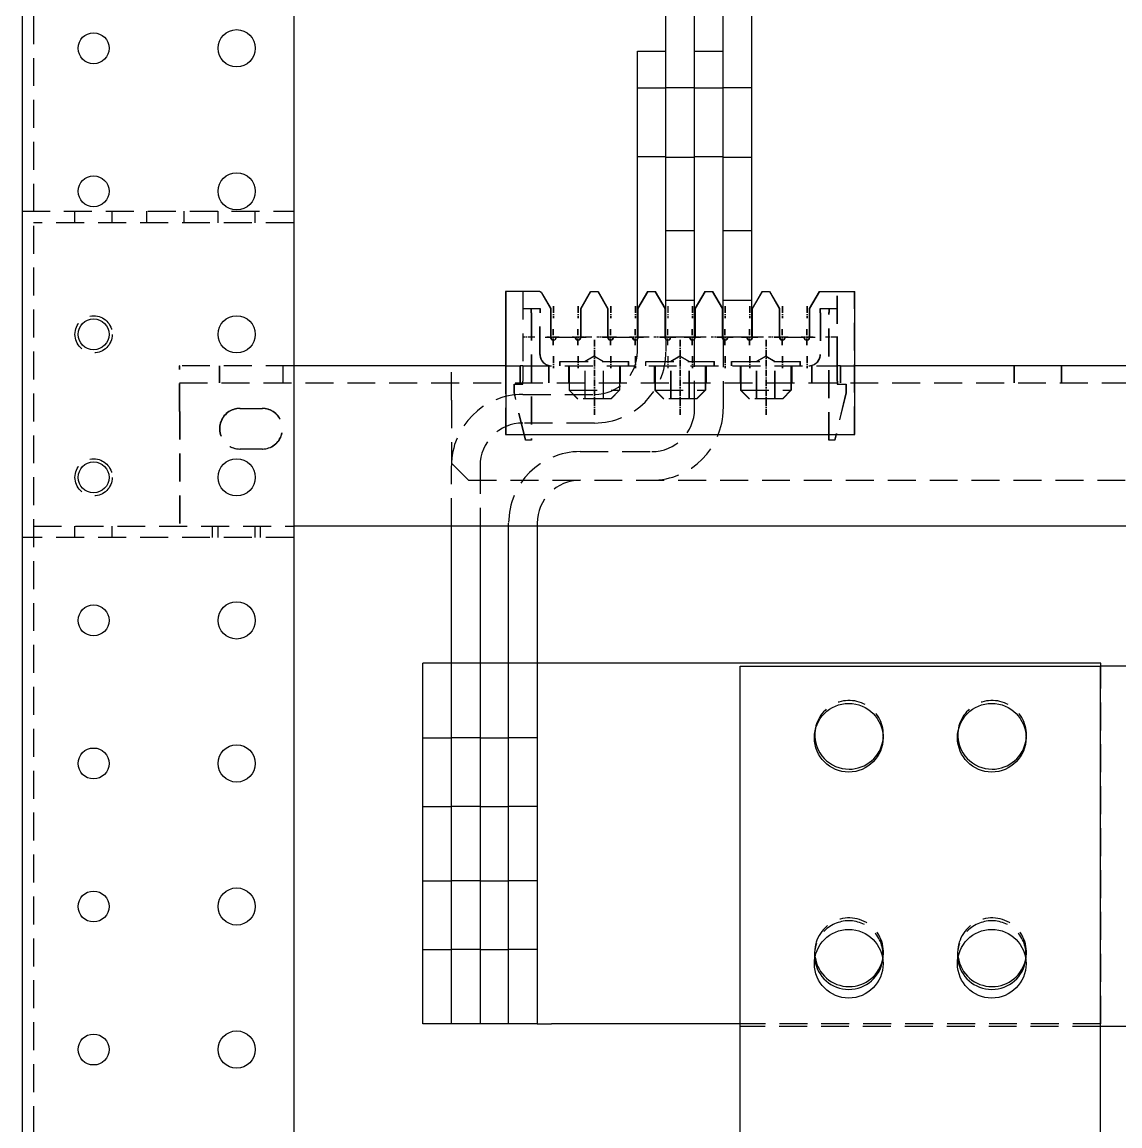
# Model space of a CAD drawing. Header units: millimetres. Extents: x -116965 to 323937, y 291661 to 566926.
# Drawn here: x -13076.7 to -12952, y 326462.5 to 326587.9 of the extents above; entities that cross this region are included whole.
import ezdxf

# ---------------------------------------------------------------- set-up
doc = ezdxf.new("R2010")
doc.units = ezdxf.units.MM
doc.linetypes.add('AXES2', pattern=[1.125, 0.75, -0.125, 0.125, -0.125])
doc.linetypes.add('HIDDEN2', pattern=[4.7625, 3.175, -1.5875])
doc.layers.add('ALPHA', color=255, linetype='Continuous')
doc.layers.add('AXE', color=80, linetype='AXES2')
doc.layers.add('Pointille_Court', color=40, linetype='HIDDEN2', lineweight=25)

msp = doc.modelspace()

# ---------------------------------------------------------------- linework, layer by layer
at = {"layer": 'ALPHA'}
for p, q in [((-13076.712828, 326674.33332), (-13076.712828, 326024.33332)), ((-13045.837828, 326674.33332), (-13045.837828, 326024.33332)), ((-13003.555328, 326552.13332), (-13003.555328, 326633.38332)), ((-13000.305328, 326552.13332), (-13000.305328, 326633.38332)), ((-12997.055328, 326552.13332), (-12997.055328, 326633.38332)), ((-12993.805328, 326552.13332), (-12993.805328, 326633.38332)), ((-13006.805328, 326551.901223), (-13006.805328, 326584.63332)), ((-13006.805328, 326584.63332), (-13003.555328, 326584.63332)), ((-13000.305328, 326584.63332), (-12997.055328, 326584.63332)), ((-13021.787828, 326557.33332), (-13021.787828, 326548.88332)), ((-13021.755328, 326557.33332), (-13021.787828, 326557.33332)), ((-13021.755328, 326557.33332), (-13021.755328, 326541.08332)), ((-13017.9663, 326557.33332), (-13021.755328, 326557.33332)), ((-13017.684841, 326557.17082), (-13016.652828, 326555.38332)), ((-13013.240328, 326555.38332), (-13012.114495, 326557.33332)), ((-13013.207828, 326555.38332), (-13012.081995, 326557.33332)), ((-13012.114495, 326557.33332), (-13012.081995, 326557.33332)), ((-13012.081995, 326557.33332), (-13011.278661, 326557.33332)), ((-13011.278661, 326557.33332), (-13010.152828, 326555.38332)), ((-13006.707828, 326555.38332), (-13005.581995, 326557.33332)), ((-13005.581995, 326557.33332), (-13004.778661, 326557.33332)), ((-13004.778661, 326557.33332), (-13003.652828, 326555.38332)), ((-13000.207828, 326555.38332), (-12999.081995, 326557.33332)), ((-12999.081995, 326557.33332), (-12998.278661, 326557.33332)), ((-12998.278661, 326557.33332), (-12997.152828, 326555.38332)), ((-12993.740328, 326555.38332), (-12992.614495, 326557.33332)), ((-12993.707828, 326555.38332), (-12992.581995, 326557.33332)), ((-12992.614495, 326557.33332), (-12992.581995, 326557.33332)), ((-12992.581995, 326557.33332), (-12991.778661, 326557.33332)), ((-12991.778661, 326557.33332), (-12990.652828, 326555.38332)), ((-12987.240328, 326555.38332), (-12986.114495, 326557.33332)), ((-12987.207828, 326555.38332), (-12986.081995, 326557.33332)), ((-12986.114495, 326557.33332), (-12986.081995, 326557.33332)), ((-12986.081995, 326557.33332), (-12982.105328, 326557.33332)), ((-12982.105328, 326541.08332), (-12982.105328, 326557.33332)), ((-13016.652828, 326555.38332), (-13016.652828, 326552.13332)), ((-13013.240328, 326552.13332), (-13013.240328, 326555.38332)), ((-13013.207828, 326552.13332), (-13013.207828, 326555.38332)), ((-13010.152828, 326555.38332), (-13010.152828, 326552.13332)), ((-13006.707828, 326552.13332), (-13006.707828, 326555.38332)), ((-13003.652828, 326555.38332), (-13003.652828, 326552.13332)), ((-13000.207828, 326552.13332), (-13000.207828, 326555.38332)), ((-12997.152828, 326555.38332), (-12997.152828, 326552.13332)), ((-12993.740328, 326552.13332), (-12993.740328, 326555.38332)), ((-12993.707828, 326552.13332), (-12993.707828, 326555.38332)), ((-12990.652828, 326555.38332), (-12990.652828, 326552.13332)), ((-12987.240328, 326552.13332), (-12987.240328, 326555.38332)), ((-12987.207828, 326552.13332), (-12987.207828, 326555.38332)), ((-13016.035328, 326552.13332), (-13016.002828, 326552.13332)), ((-13016.002828, 326552.13332), (-13013.857828, 326552.13332)), ((-13009.535328, 326552.13332), (-13009.502828, 326552.13332)), ((-13009.502828, 326552.13332), (-13007.357828, 326552.13332)), ((-13000.305328, 326552.13332), (-13003.555328, 326552.13332)), ((-13003.555328, 326552.13332), (-13003.555328, 326551.901223)), ((-13000.305328, 326551.901223), (-13000.305328, 326552.13332)), ((-12993.805328, 326552.13332), (-12997.055328, 326552.13332)), ((-12997.055328, 326552.13332), (-12997.055328, 326551.901223)), ((-12990.035328, 326552.13332), (-12990.002828, 326552.13332)), ((-12990.002828, 326552.13332), (-12987.857828, 326552.13332)), ((-13021.755328, 326548.88332), (-13045.837828, 326548.88332)), ((-12940.505328, 326548.88332), (-12982.105328, 326548.88332)), ((-13021.755328, 326541.08332), (-12982.105328, 326541.08332)), ((-12717.587828, 326530.68332), (-13045.837828, 326530.68332)), ((-13027.930328, 326474.13332), (-13027.930328, 326530.68332)), ((-13024.680328, 326530.68332), (-13024.680328, 326474.13332)), ((-13021.430328, 326474.13332), (-13021.430328, 326530.68332)), ((-13018.180328, 326530.68332), (-13018.180328, 326474.13332)), ((-13031.180328, 326474.13332), (-13031.180328, 326515.08332)), ((-13027.930328, 326515.08332), (-13031.180328, 326515.08332)), ((-13021.430328, 326515.08332), (-13024.680328, 326515.08332)), ((-13016.555328, 326515.08332), (-13018.180328, 326515.08332)), ((-12954.155328, 326515.08332), (-13016.555328, 326515.08332)), ((-12954.155328, 326514.75832), (-12954.155328, 326515.08332)), ((-12995.137828, 326514.75832), (-12954.187828, 326514.75832)), ((-12995.137828, 326456.90832), (-12995.137828, 326514.75832)), ((-12954.187828, 326456.90832), (-12954.187828, 326514.75832)), ((-12764.712828, 326514.75832), (-12954.187828, 326514.75832)), ((-13027.930328, 326474.13332), (-13031.180328, 326474.13332)), ((-13024.680328, 326474.13332), (-13027.930328, 326474.13332)), ((-13021.430328, 326474.13332), (-13024.680328, 326474.13332)), ((-13018.180328, 326474.13332), (-13021.430328, 326474.13332)), ((-13018.180328, 326474.13332), (-13016.555328, 326474.13332)), ((-12995.137828, 326474.13332), (-13016.555328, 326474.13332)), ((-12764.712828, 326473.80832), (-12954.187828, 326473.80832))]:
    msp.add_line(p, q, dxfattribs=at)
for centre, radius in [((-13068.587828, 326584.95832), 1.755), ((-13052.337828, 326584.95832), 2.1125), ((-13068.587828, 326568.70832), 1.755), ((-13052.337828, 326568.70832), 2.1125), ((-13068.587828, 326552.45832), 1.755), ((-13052.337828, 326552.45832), 2.1125), ((-13068.587828, 326536.20832), 1.755), ((-13052.337828, 326536.20832), 2.1125), ((-13068.587828, 326519.95832), 1.755), ((-13052.337828, 326519.95832), 2.1125), ((-12982.787828, 326506.63332), 3.9), ((-12966.537828, 326506.63332), 3.9), ((-13068.587828, 326503.70832), 1.755), ((-13052.337828, 326503.70832), 2.1125), ((-13068.587828, 326487.45832), 1.755), ((-13052.337828, 326487.45832), 2.1125), ((-12982.787828, 326480.95832), 3.9), ((-12966.537828, 326480.95832), 3.9), ((-13068.587828, 326471.20832), 1.755), ((-13052.337828, 326471.20832), 2.1125)]:
    msp.add_circle(centre, radius, dxfattribs=at)
for centre, radius, start, end in [((-13017.9663, 326557.00832), 0.325, 30, 90), ((-13016.327828, 326552.13332), 0.325, 180, 0), ((-13016.360328, 326552.13332), 0.325, 272.86598398, 0), ((-13013.532828, 326552.13332), 0.325, 180, 0), ((-13013.565328, 326552.13332), 0.325, 272.86598398, 0), ((-13009.827828, 326552.13332), 0.325, 180, 0), ((-13009.860328, 326552.13332), 0.325, 272.86598398, 0), ((-13007.032828, 326552.13332), 0.325, 180, 0), ((-13007.065328, 326552.13332), 0.325, 272.86598398, 323.13010233), ((-13003.327828, 326552.13332), 0.325, 180, 0), ((-13003.360328, 326552.13332), 0.325, 272.86598398, 0), ((-13000.532828, 326552.13332), 0.325, 180, 0), ((-13000.565328, 326552.13332), 0.325, 272.86598398, 323.13010233), ((-12996.827828, 326552.13332), 0.325, 180, 0), ((-12996.860328, 326552.13332), 0.325, 272.86598398, 0), ((-12994.032828, 326552.13332), 0.325, 180, 0), ((-12994.065328, 326552.13332), 0.325, 272.86598398, 0), ((-12990.327828, 326552.13332), 0.325, 180, 0), ((-12990.360328, 326552.13332), 0.325, 272.86598398, 0), ((-12987.532828, 326552.13332), 0.325, 180, 0), ((-12987.565328, 326552.13332), 0.325, 272.86598398, 0), ((-12982.755328, 326506.95832), 3.9, 176.68933967, 270), ((-12982.755328, 326506.95832), 3.9, 270, 351.88947408), ((-12966.505328, 326506.95832), 3.9, 176.68933967, 270), ((-12966.505328, 326506.95832), 3.9, 270, 351.88947408), ((-12982.787828, 326481.93332), 3.9, 187.18075578, 352.81924422), ((-12982.755328, 326482.25832), 3.9, 188.16499807, 270), ((-12982.755328, 326482.25832), 3.9, 270, 348.97080956), ((-12966.537828, 326481.93332), 3.9, 187.18075578, 352.81924422), ((-12966.505328, 326482.25832), 3.9, 188.16499807, 270), ((-12966.505328, 326482.25832), 3.9, 270, 348.97080956)]:
    msp.add_arc(centre, radius, start, end, dxfattribs=at)
at = {"layer": 'AXE'}
for p, q in [((-13016.360328, 326555.64332), (-13016.360328, 326554.27832)), ((-13016.327828, 326555.64332), (-13016.327828, 326554.27832)), ((-13013.565328, 326555.64332), (-13013.565328, 326554.27832)), ((-13013.532828, 326555.64332), (-13013.532828, 326554.27832)), ((-13009.860328, 326555.64332), (-13009.860328, 326554.27832)), ((-13009.827828, 326555.64332), (-13009.827828, 326554.27832)), ((-13007.065328, 326555.64332), (-13007.065328, 326554.27832)), ((-13007.032828, 326555.64332), (-13007.032828, 326554.27832)), ((-13003.360328, 326555.64332), (-13003.360328, 326554.27832)), ((-13003.327828, 326555.64332), (-13003.327828, 326554.27832)), ((-13000.565328, 326555.64332), (-13000.565328, 326554.27832)), ((-13000.532828, 326555.64332), (-13000.532828, 326554.27832)), ((-12996.860328, 326555.64332), (-12996.860328, 326554.27832)), ((-12996.827828, 326555.64332), (-12996.827828, 326554.27832)), ((-12994.065328, 326555.64332), (-12994.065328, 326554.27832)), ((-12994.032828, 326555.64332), (-12994.032828, 326554.27832)), ((-12990.360328, 326555.64332), (-12990.360328, 326554.27832)), ((-12990.327828, 326555.64332), (-12990.327828, 326554.27832)), ((-12987.565328, 326555.64332), (-12987.565328, 326554.27832)), ((-12987.532828, 326555.64332), (-12987.532828, 326554.27832)), ((-13016.360328, 326551.22332), (-13016.360328, 326553.04332)), ((-13016.327828, 326551.22332), (-13016.327828, 326553.04332)), ((-13013.565328, 326551.22332), (-13013.565328, 326553.04332)), ((-13013.532828, 326551.22332), (-13013.532828, 326553.04332)), ((-13009.860328, 326551.22332), (-13009.860328, 326553.04332)), ((-13009.827828, 326551.22332), (-13009.827828, 326553.04332)), ((-13007.065328, 326551.22332), (-13007.065328, 326553.04332)), ((-13007.032828, 326551.22332), (-13007.032828, 326553.04332)), ((-13003.360328, 326551.22332), (-13003.360328, 326553.04332)), ((-13003.327828, 326551.22332), (-13003.327828, 326553.04332)), ((-13000.565328, 326551.22332), (-13000.565328, 326553.04332)), ((-13000.532828, 326551.22332), (-13000.532828, 326553.04332)), ((-12996.860328, 326551.22332), (-12996.860328, 326553.04332)), ((-12996.827828, 326551.22332), (-12996.827828, 326553.04332)), ((-12994.065328, 326551.22332), (-12994.065328, 326553.04332)), ((-12994.032828, 326551.22332), (-12994.032828, 326553.04332)), ((-12990.360328, 326551.22332), (-12990.360328, 326553.04332)), ((-12990.327828, 326551.22332), (-12990.327828, 326553.04332)), ((-12987.565328, 326551.22332), (-12987.565328, 326553.04332)), ((-12987.532828, 326551.22332), (-12987.532828, 326553.04332)), ((-13018.505328, 326552.13332), (-13019.870328, 326552.13332)), ((-13018.472828, 326552.13332), (-13019.837828, 326552.13332)), ((-13017.270328, 326552.13332), (-13015.450328, 326552.13332)), ((-13017.237828, 326552.13332), (-13015.417828, 326552.13332)), ((-13015.710328, 326552.13332), (-13017.075328, 326552.13332)), ((-13015.677828, 326552.13332), (-13017.042828, 326552.13332)), ((-13014.475328, 326552.13332), (-13012.655328, 326552.13332)), ((-13014.442828, 326552.13332), (-13012.622828, 326552.13332)), ((-13012.850328, 326552.13332), (-13014.215328, 326552.13332)), ((-13012.817828, 326552.13332), (-13014.182828, 326552.13332)), ((-13012.005328, 326552.13332), (-13013.370328, 326552.13332)), ((-13011.972828, 326552.13332), (-13013.337828, 326552.13332)), ((-13011.712828, 326551.815715), (-13011.712828, 326543.32582)), ((-13011.680328, 326551.815715), (-13011.680328, 326543.32582)), ((-13010.055328, 326552.13332), (-13011.420328, 326552.13332)), ((-13010.022828, 326552.13332), (-13011.387828, 326552.13332)), ((-13010.770328, 326552.13332), (-13008.950328, 326552.13332)), ((-13010.737828, 326552.13332), (-13008.917828, 326552.13332)), ((-13009.210328, 326552.13332), (-13010.575328, 326552.13332)), ((-13009.177828, 326552.13332), (-13010.542828, 326552.13332)), ((-13007.975328, 326552.13332), (-13006.155328, 326552.13332)), ((-13007.942828, 326552.13332), (-13006.122828, 326552.13332)), ((-13006.350328, 326552.13332), (-13007.715328, 326552.13332)), ((-13006.317828, 326552.13332), (-13007.682828, 326552.13332)), ((-13005.505328, 326552.13332), (-13006.870328, 326552.13332)), ((-13005.472828, 326552.13332), (-13006.837828, 326552.13332)), ((-13003.555328, 326552.13332), (-13004.920328, 326552.13332)), ((-13003.522828, 326552.13332), (-13004.887828, 326552.13332)), ((-13004.270328, 326552.13332), (-13002.450328, 326552.13332)), ((-13004.237828, 326552.13332), (-13002.417828, 326552.13332)), ((-13002.710328, 326552.13332), (-13004.075328, 326552.13332)), ((-13002.677828, 326552.13332), (-13004.042828, 326552.13332)), ((-13001.962828, 326551.815715), (-13001.962828, 326543.32582)), ((-13001.930328, 326551.815715), (-13001.930328, 326543.32582)), ((-13001.475328, 326552.13332), (-12999.655328, 326552.13332)), ((-13001.442828, 326552.13332), (-12999.622828, 326552.13332)), ((-12999.850328, 326552.13332), (-13001.215328, 326552.13332)), ((-12999.817828, 326552.13332), (-13001.182828, 326552.13332)), ((-12999.005328, 326552.13332), (-13000.370328, 326552.13332)), ((-12998.972828, 326552.13332), (-13000.337828, 326552.13332)), ((-12997.055328, 326552.13332), (-12998.420328, 326552.13332)), ((-12997.022828, 326552.13332), (-12998.387828, 326552.13332)), ((-12997.770328, 326552.13332), (-12995.950328, 326552.13332)), ((-12997.737828, 326552.13332), (-12995.917828, 326552.13332)), ((-12996.210328, 326552.13332), (-12997.575328, 326552.13332)), ((-12996.177828, 326552.13332), (-12997.542828, 326552.13332)), ((-12994.975328, 326552.13332), (-12993.155328, 326552.13332)), ((-12994.942828, 326552.13332), (-12993.122828, 326552.13332)), ((-12993.350328, 326552.13332), (-12994.715328, 326552.13332)), ((-12993.317828, 326552.13332), (-12994.682828, 326552.13332)), ((-12992.505328, 326552.13332), (-12993.870328, 326552.13332)), ((-12992.472828, 326552.13332), (-12993.837828, 326552.13332)), ((-12992.212828, 326551.815715), (-12992.212828, 326543.32582)), ((-12992.180328, 326551.815715), (-12992.180328, 326543.32582)), ((-12990.555328, 326552.13332), (-12991.920328, 326552.13332)), ((-12990.522828, 326552.13332), (-12991.887828, 326552.13332)), ((-12991.270328, 326552.13332), (-12989.450328, 326552.13332)), ((-12991.237828, 326552.13332), (-12989.417828, 326552.13332)), ((-12989.710328, 326552.13332), (-12991.075328, 326552.13332)), ((-12989.677828, 326552.13332), (-12991.042828, 326552.13332)), ((-12988.475328, 326552.13332), (-12986.655328, 326552.13332)), ((-12988.442828, 326552.13332), (-12986.622828, 326552.13332)), ((-12986.850328, 326552.13332), (-12988.215328, 326552.13332)), ((-12986.817828, 326552.13332), (-12988.182828, 326552.13332)), ((-12984.055328, 326552.13332), (-12985.420328, 326552.13332)), ((-12984.022828, 326552.13332), (-12985.387828, 326552.13332)), ((-13016.360328, 326549.98832), (-13016.360328, 326548.62332)), ((-13016.327828, 326549.98832), (-13016.327828, 326548.62332)), ((-13013.565328, 326549.98832), (-13013.565328, 326548.62332)), ((-13013.532828, 326549.98832), (-13013.532828, 326548.62332)), ((-13009.860328, 326549.98832), (-13009.860328, 326548.62332)), ((-13009.827828, 326549.98832), (-13009.827828, 326548.62332)), ((-13007.065328, 326549.98832), (-13007.065328, 326548.62332)), ((-13007.032828, 326549.98832), (-13007.032828, 326548.62332)), ((-13003.360328, 326549.98832), (-13003.360328, 326548.62332)), ((-13003.327828, 326549.98832), (-13003.327828, 326548.62332)), ((-13000.565328, 326549.98832), (-13000.565328, 326548.62332)), ((-13000.532828, 326549.98832), (-13000.532828, 326548.62332)), ((-12996.860328, 326549.98832), (-12996.860328, 326548.62332)), ((-12996.827828, 326549.98832), (-12996.827828, 326548.62332)), ((-12994.065328, 326549.98832), (-12994.065328, 326548.62332)), ((-12994.032828, 326549.98832), (-12994.032828, 326548.62332)), ((-12990.360328, 326549.98832), (-12990.360328, 326548.62332)), ((-12990.327828, 326549.98832), (-12990.327828, 326548.62332)), ((-12987.565328, 326549.98832), (-12987.565328, 326548.62332)), ((-12987.532828, 326549.98832), (-12987.532828, 326548.62332))]:
    msp.add_line(p, q, dxfattribs=at)
at = {"layer": 'Pointille_Court'}
for p, q in [((-13075.412828, 326674.33332), (-13075.412828, 326024.33332)), ((-13003.555328, 326580.40832), (-13006.805328, 326580.40832)), ((-13000.305328, 326580.47332), (-13003.555328, 326580.47332)), ((-12997.055328, 326580.40832), (-13000.305328, 326580.40832)), ((-12993.805328, 326580.47332), (-12997.055328, 326580.47332)), ((-13003.555328, 326572.60832), (-13006.805328, 326572.60832)), ((-13000.305328, 326572.54332), (-13003.555328, 326572.54332)), ((-12997.055328, 326572.60832), (-13000.305328, 326572.60832)), ((-12993.805328, 326572.54332), (-12997.055328, 326572.54332)), ((-13076.712828, 326566.43332), (-13045.837828, 326566.43332)), ((-13070.700328, 326565.13332), (-13070.700328, 326566.43332)), ((-13066.475328, 326565.13332), (-13066.475328, 326566.43332)), ((-13062.575328, 326566.43332), (-13062.575328, 326565.13332)), ((-13058.350328, 326566.43332), (-13058.350328, 326565.13332)), ((-13054.450328, 326565.13332), (-13054.450328, 326566.43332)), ((-13050.225328, 326565.13332), (-13050.225328, 326566.43332)), ((-13045.837828, 326565.13332), (-13075.412828, 326565.13332)), ((-13000.305328, 326564.22332), (-13003.555328, 326564.22332)), ((-12993.805328, 326564.22332), (-12997.055328, 326564.22332)), ((-13019.837828, 326557.33332), (-13019.837828, 326548.88332)), ((-13019.805328, 326557.33332), (-13019.805328, 326548.88332)), ((-13017.717341, 326557.17082), (-13016.685328, 326555.38332)), ((-13011.311161, 326557.33332), (-13010.185328, 326555.38332)), ((-13006.740328, 326555.38332), (-13005.614495, 326557.33332)), ((-13005.614495, 326557.33332), (-13005.581995, 326557.33332)), ((-13004.811161, 326557.33332), (-13003.685328, 326555.38332)), ((-13000.305328, 326556.29332), (-13003.555328, 326556.29332)), ((-13000.240328, 326555.38332), (-12999.114495, 326557.33332)), ((-12999.114495, 326557.33332), (-12999.081995, 326557.33332)), ((-12998.311161, 326557.33332), (-12997.185328, 326555.38332)), ((-12993.805328, 326556.29332), (-12997.055328, 326556.29332)), ((-12991.811161, 326557.33332), (-12990.685328, 326555.38332)), ((-12984.087828, 326548.88332), (-12984.087828, 326557.33332)), ((-12984.055328, 326548.88332), (-12984.055328, 326557.33332)), ((-12982.137828, 326541.08332), (-12982.137828, 326557.33332)), ((-13019.837828, 326555.38332), (-13019.805328, 326555.38332)), ((-13019.805328, 326555.38332), (-13017.855328, 326555.38332)), ((-13018.862828, 326554.916996), (-13018.862828, 326555.38332)), ((-13018.862828, 326554.916996), (-13018.862828, 326540.43332)), ((-13018.830328, 326554.916996), (-13018.830328, 326555.38332)), ((-13018.830328, 326554.916996), (-13018.830328, 326540.43332)), ((-13017.887828, 326555.38332), (-13017.887828, 326554.912833)), ((-13017.887828, 326550.18332), (-13017.887828, 326554.912833)), ((-13017.855328, 326555.38332), (-13017.855328, 326554.912833)), ((-13017.855328, 326550.18332), (-13017.855328, 326554.912833)), ((-13016.685328, 326555.38332), (-13016.685328, 326552.13332)), ((-13010.185328, 326555.38332), (-13010.185328, 326552.13332)), ((-13006.740328, 326552.13332), (-13006.740328, 326555.38332)), ((-13003.685328, 326555.38332), (-13003.685328, 326552.13332)), ((-13000.240328, 326552.13332), (-13000.240328, 326555.38332)), ((-12997.185328, 326555.38332), (-12997.185328, 326552.13332)), ((-12990.685328, 326555.38332), (-12990.685328, 326552.13332)), ((-12986.037828, 326555.38332), (-12986.005328, 326555.38332)), ((-12986.037828, 326554.912833), (-12986.037828, 326555.38332)), ((-12986.037828, 326554.912833), (-12986.037828, 326550.18332)), ((-12986.005328, 326555.38332), (-12984.055328, 326555.38332)), ((-12986.005328, 326554.912833), (-12986.005328, 326555.38332)), ((-12986.005328, 326554.912833), (-12986.005328, 326550.18332)), ((-12985.062828, 326555.38332), (-12985.062828, 326554.923178)), ((-12985.062828, 326540.43332), (-12985.062828, 326554.923178)), ((-12985.030328, 326555.38332), (-12985.030328, 326554.923178)), ((-12985.030328, 326540.43332), (-12985.030328, 326554.923178)), ((-13006.805328, 326550.50832), (-13006.805328, 326551.901223)), ((-13003.555328, 326551.901223), (-13003.555328, 326550.50832)), ((-13000.305328, 326544.00832), (-13000.305328, 326551.901223)), ((-12997.055328, 326551.901223), (-12997.055328, 326544.00832)), ((-13011.712828, 326549.995715), (-13012.752828, 326549.37082)), ((-13011.680328, 326549.995715), (-13012.720328, 326549.37082)), ((-13011.712828, 326549.995715), (-13010.672828, 326549.37082)), ((-13011.680328, 326549.995715), (-13010.640328, 326549.37082)), ((-13001.962828, 326549.995715), (-13003.002828, 326549.37082)), ((-13001.930328, 326549.995715), (-13002.970328, 326549.37082)), ((-13001.962828, 326549.995715), (-13000.922828, 326549.37082)), ((-13001.930328, 326549.995715), (-13000.890328, 326549.37082)), ((-12992.212828, 326549.995715), (-12993.252828, 326549.37082)), ((-12992.180328, 326549.995715), (-12993.220328, 326549.37082)), ((-12992.212828, 326549.995715), (-12991.172828, 326549.37082)), ((-12992.180328, 326549.995715), (-12991.140328, 326549.37082)), ((-13058.805328, 326548.88332), (-13058.837828, 326548.88332)), ((-13058.837828, 326543.68332), (-13058.837828, 326548.88332)), ((-13045.837828, 326548.88332), (-13058.805328, 326548.88332)), ((-13058.805328, 326543.68332), (-13058.805328, 326548.88332)), ((-13054.320328, 326548.88332), (-13054.320328, 326546.93332)), ((-13054.287828, 326548.88332), (-13054.287828, 326546.93332)), ((-13047.105328, 326548.88332), (-13047.105328, 326546.93332)), ((-13047.072828, 326548.88332), (-13047.072828, 326546.93332)), ((-13027.930328, 326544.98332), (-13027.930328, 326548.88332)), ((-13021.787828, 326548.88332), (-13021.787828, 326541.08332)), ((-13021.755328, 326548.88332), (-13020.130328, 326548.88332)), ((-13020.162828, 326548.88332), (-13020.162828, 326546.93332)), ((-13020.130328, 326548.88332), (-13020.130328, 326546.93332)), ((-13020.107354, 326548.88332), (-13020.130328, 326548.88332)), ((-13019.805328, 326548.88332), (-13020.107354, 326548.88332)), ((-13019.837828, 326548.88332), (-13019.837828, 326547.13715)), ((-13019.805328, 326548.88332), (-13019.805328, 326547.13715)), ((-13019.805328, 326548.88332), (-12984.055328, 326548.88332)), ((-13016.912828, 326548.88332), (-13016.912828, 326546.93332)), ((-13016.880328, 326548.88332), (-13016.880328, 326546.93332)), ((-13015.612828, 326548.88332), (-13015.612828, 326549.37082)), ((-13015.612828, 326549.37082), (-13015.580328, 326549.37082)), ((-13015.580328, 326548.88332), (-13015.580328, 326549.37082)), ((-13015.580328, 326549.37082), (-13007.780328, 326549.37082)), ((-13014.637828, 326548.88332), (-13014.637828, 326546.93332)), ((-13014.605328, 326548.88332), (-13014.605328, 326546.93332)), ((-13014.572828, 326548.88332), (-13014.572828, 326546.12082)), ((-13014.540328, 326548.88332), (-13014.540328, 326546.12082)), ((-13012.752828, 326545.14582), (-13012.752828, 326548.88332)), ((-13012.720328, 326545.14582), (-13012.720328, 326548.88332)), ((-13010.672828, 326545.14582), (-13010.672828, 326548.88332)), ((-13010.640328, 326545.14582), (-13010.640328, 326548.88332)), ((-13008.852828, 326548.88332), (-13008.852828, 326546.12082)), ((-13008.820328, 326548.88332), (-13008.820328, 326546.12082)), ((-13008.787828, 326548.88332), (-13008.787828, 326546.93332)), ((-13008.755328, 326548.88332), (-13008.755328, 326546.93332)), ((-13007.812828, 326548.88332), (-13007.812828, 326549.37082)), ((-13007.780328, 326548.88332), (-13007.780328, 326549.37082)), ((-13005.862828, 326548.88332), (-13005.862828, 326549.37082)), ((-13005.862828, 326549.37082), (-13005.830328, 326549.37082)), ((-13005.830328, 326548.88332), (-13005.830328, 326549.37082)), ((-13005.830328, 326549.37082), (-12998.030328, 326549.37082)), ((-13004.887828, 326548.88332), (-13004.887828, 326546.93332)), ((-13004.855328, 326548.88332), (-13004.855328, 326546.93332)), ((-13004.822828, 326548.88332), (-13004.822828, 326546.12082)), ((-13004.790328, 326548.88332), (-13004.790328, 326546.12082)), ((-13003.002828, 326545.14582), (-13003.002828, 326548.88332)), ((-13002.970328, 326545.14582), (-13002.970328, 326548.88332)), ((-13000.922828, 326545.14582), (-13000.922828, 326548.88332)), ((-13000.890328, 326545.14582), (-13000.890328, 326548.88332)), ((-12999.102828, 326548.88332), (-12999.102828, 326546.12082)), ((-12999.070328, 326548.88332), (-12999.070328, 326546.12082)), ((-12999.037828, 326548.88332), (-12999.037828, 326546.93332)), ((-12999.005328, 326548.88332), (-12999.005328, 326546.93332)), ((-12998.062828, 326548.88332), (-12998.062828, 326549.37082)), ((-12998.030328, 326548.88332), (-12998.030328, 326549.37082)), ((-12996.112828, 326548.88332), (-12996.112828, 326549.37082)), ((-12996.112828, 326549.37082), (-12996.080328, 326549.37082)), ((-12996.080328, 326548.88332), (-12996.080328, 326549.37082)), ((-12996.080328, 326549.37082), (-12988.280328, 326549.37082)), ((-12995.137828, 326548.88332), (-12995.137828, 326546.93332)), ((-12995.105328, 326548.88332), (-12995.105328, 326546.93332)), ((-12995.072828, 326548.88332), (-12995.072828, 326546.12082)), ((-12995.040328, 326548.88332), (-12995.040328, 326546.12082)), ((-12993.252828, 326545.14582), (-12993.252828, 326548.88332)), ((-12993.220328, 326545.14582), (-12993.220328, 326548.88332)), ((-12991.172828, 326545.14582), (-12991.172828, 326548.88332)), ((-12991.140328, 326545.14582), (-12991.140328, 326548.88332)), ((-12989.352828, 326548.88332), (-12989.352828, 326546.12082)), ((-12989.320328, 326548.88332), (-12989.320328, 326546.12082)), ((-12989.287828, 326548.88332), (-12989.287828, 326546.93332)), ((-12989.255328, 326548.88332), (-12989.255328, 326546.93332)), ((-12988.312828, 326548.88332), (-12988.312828, 326549.37082)), ((-12988.280328, 326548.88332), (-12988.280328, 326549.37082)), ((-12987.012828, 326548.88332), (-12987.012828, 326546.93332)), ((-12986.980328, 326548.88332), (-12986.980328, 326546.93332)), ((-12984.087828, 326547.13715), (-12984.087828, 326548.88332)), ((-12983.753302, 326548.88332), (-12984.055328, 326548.88332)), ((-12984.055328, 326547.13715), (-12984.055328, 326548.88332)), ((-12983.762828, 326548.88332), (-12983.762828, 326546.93332)), ((-12983.730328, 326548.88332), (-12983.753302, 326548.88332)), ((-12983.730328, 326548.88332), (-12983.730328, 326546.93332)), ((-12983.730328, 326548.88332), (-12982.105328, 326548.88332)), ((-12964.035328, 326548.88332), (-12964.035328, 326546.93332)), ((-12964.002828, 326548.88332), (-12964.002828, 326546.93332)), ((-12958.640328, 326548.88332), (-12958.640328, 326546.93332)), ((-12958.607828, 326548.88332), (-12958.607828, 326546.93332)), ((-13058.837828, 326546.93332), (-13058.805328, 326546.93332)), ((-13058.805328, 326546.93332), (-12704.555328, 326546.93332)), ((-13020.812828, 326546.80332), (-13020.780328, 326546.80332)), ((-13020.812828, 326545.82832), (-13020.812828, 326546.80332)), ((-13020.780328, 326546.80332), (-13019.805328, 326546.80332)), ((-13020.780328, 326545.82832), (-13020.780328, 326546.80332)), ((-13019.837828, 326546.80332), (-13019.837828, 326547.13715)), ((-13019.805328, 326546.80332), (-13019.805328, 326547.13715)), ((-13013.597828, 326545.14582), (-13014.572828, 326546.12082)), ((-13014.572828, 326546.12082), (-13014.540328, 326546.12082)), ((-13013.565328, 326545.14582), (-13014.540328, 326546.12082)), ((-13014.540328, 326546.12082), (-13008.820328, 326546.12082)), ((-13009.827828, 326545.14582), (-13008.852828, 326546.12082)), ((-13009.795328, 326545.14582), (-13008.820328, 326546.12082)), ((-13003.847828, 326545.14582), (-13004.822828, 326546.12082)), ((-13004.822828, 326546.12082), (-13004.790328, 326546.12082)), ((-13003.815328, 326545.14582), (-13004.790328, 326546.12082)), ((-13004.790328, 326546.12082), (-12999.070328, 326546.12082)), ((-13000.077828, 326545.14582), (-12999.102828, 326546.12082)), ((-13000.045328, 326545.14582), (-12999.070328, 326546.12082)), ((-12994.097828, 326545.14582), (-12995.072828, 326546.12082)), ((-12995.072828, 326546.12082), (-12995.040328, 326546.12082)), ((-12994.065328, 326545.14582), (-12995.040328, 326546.12082)), ((-12995.040328, 326546.12082), (-12989.320328, 326546.12082)), ((-12990.327828, 326545.14582), (-12989.352828, 326546.12082)), ((-12990.295328, 326545.14582), (-12989.320328, 326546.12082)), ((-12984.087828, 326547.13715), (-12984.087828, 326546.80332)), ((-12984.087828, 326546.80332), (-12984.055328, 326546.80332)), ((-12984.055328, 326547.13715), (-12984.055328, 326546.80332)), ((-12984.055328, 326546.80332), (-12983.080328, 326546.80332)), ((-12983.112828, 326546.80332), (-12983.112828, 326545.82832)), ((-12983.080328, 326546.80332), (-12983.080328, 326545.82832)), ((-13027.930328, 326544.98332), (-13027.930328, 326537.83332)), ((-13019.512828, 326540.43332), (-13020.812828, 326545.82832)), ((-13019.480328, 326540.43332), (-13020.780328, 326545.82832)), ((-13019.805328, 326545.63332), (-13011.680328, 326545.63332)), ((-13013.565328, 326545.14582), (-13013.597828, 326545.14582)), ((-13009.795328, 326545.14582), (-13013.565328, 326545.14582)), ((-13003.815328, 326545.14582), (-13003.847828, 326545.14582)), ((-13000.045328, 326545.14582), (-13003.815328, 326545.14582)), ((-12994.065328, 326545.14582), (-12994.097828, 326545.14582)), ((-12990.295328, 326545.14582), (-12994.065328, 326545.14582)), ((-12983.112828, 326545.82832), (-12984.412828, 326540.43332)), ((-12983.080328, 326545.82832), (-12984.380328, 326540.43332)), ((-13058.837828, 326543.68332), (-13058.837828, 326530.68332)), ((-13058.805328, 326543.68332), (-13058.805328, 326530.68332)), ((-13051.980328, 326544.04082), (-13051.947828, 326544.04082)), ((-13051.947828, 326544.04082), (-13049.412828, 326544.04082)), ((-13011.680328, 326542.38332), (-13019.805328, 326542.38332)), ((-13021.787828, 326541.08332), (-13021.755328, 326541.08332)), ((-13019.480328, 326540.43332), (-13019.512828, 326540.43332)), ((-13018.830328, 326540.43332), (-13019.480328, 326540.43332)), ((-12985.030328, 326540.43332), (-12985.062828, 326540.43332)), ((-12984.380328, 326540.43332), (-12985.030328, 326540.43332)), ((-13051.947828, 326539.42582), (-13051.980328, 326539.42582)), ((-13049.412828, 326539.42582), (-13051.947828, 326539.42582)), ((-13013.305328, 326539.13332), (-13005.180328, 326539.13332)), ((-13025.980328, 326535.88332), (-13027.930328, 326537.83332)), ((-13027.930328, 326530.68332), (-13027.930328, 326537.50832)), ((-13024.680328, 326537.50832), (-13024.680328, 326530.68332)), ((-13025.980328, 326535.88332), (-12734.130328, 326535.88332)), ((-13075.412828, 326530.68332), (-13045.837828, 326530.68332)), ((-13070.700328, 326529.38332), (-13070.700328, 326530.68332)), ((-13066.475328, 326529.38332), (-13066.475328, 326530.68332)), ((-13055.067828, 326529.38332), (-13055.067828, 326530.68332)), ((-13054.450328, 326529.38332), (-13054.450328, 326530.68332)), ((-13050.225328, 326529.38332), (-13050.225328, 326530.68332)), ((-13049.607828, 326529.38332), (-13049.607828, 326530.68332)), ((-13021.430328, 326530.68332), (-13021.430328, 326531.00832)), ((-13018.180328, 326531.00832), (-13018.180328, 326530.68332)), ((-13045.837828, 326529.38332), (-13076.712828, 326529.38332)), ((-13024.680328, 326515.08332), (-13027.930328, 326515.08332)), ((-13018.180328, 326515.08332), (-13021.430328, 326515.08332)), ((-12954.155328, 326474.13332), (-12954.155328, 326514.75832)), ((-13031.180328, 326506.63332), (-13027.930328, 326506.63332)), ((-13024.680328, 326506.63332), (-13027.930328, 326506.63332)), ((-13024.680328, 326506.63332), (-13021.430328, 326506.63332)), ((-13018.180328, 326506.63332), (-13021.430328, 326506.63332)), ((-13031.180328, 326498.83332), (-13027.930328, 326498.83332)), ((-13024.680328, 326498.83332), (-13027.930328, 326498.83332)), ((-13024.680328, 326498.83332), (-13021.430328, 326498.83332)), ((-13018.180328, 326498.83332), (-13021.430328, 326498.83332)), ((-13031.180328, 326490.38332), (-13027.930328, 326490.38332)), ((-13024.680328, 326490.38332), (-13027.930328, 326490.38332)), ((-13024.680328, 326490.38332), (-13021.430328, 326490.38332)), ((-13018.180328, 326490.38332), (-13021.430328, 326490.38332)), ((-13031.180328, 326482.58332), (-13027.930328, 326482.58332)), ((-13024.680328, 326482.58332), (-13027.930328, 326482.58332)), ((-13024.680328, 326482.58332), (-13021.430328, 326482.58332)), ((-13018.180328, 326482.58332), (-13021.430328, 326482.58332)), ((-12954.155328, 326474.13332), (-12995.137828, 326474.13332)), ((-12954.187828, 326473.80832), (-12995.137828, 326473.80832))]:
    msp.add_line(p, q, dxfattribs=at)
for centre in [(-13068.587828, 326552.45832), (-13068.587828, 326536.20832)]:
    msp.add_circle(centre, 2.1125, dxfattribs=at)
for centre, radius, start, end in [((-13017.9988, 326557.00832), 0.325, 30, 90), ((-13016.360328, 326552.13332), 0.325, 180, 272.86598398), ((-13013.565328, 326552.13332), 0.325, 180, 272.86598398), ((-13009.860328, 326552.13332), 0.325, 180, 272.86598398), ((-13007.065328, 326552.13332), 0.325, 180, 272.86598398), ((-13007.065328, 326552.13332), 0.325, 323.13010233, 0), ((-13003.360328, 326552.13332), 0.325, 180, 272.86598398), ((-13000.565328, 326552.13332), 0.325, 180, 272.86598398), ((-13000.565328, 326552.13332), 0.325, 323.13010233, 0), ((-12996.860328, 326552.13332), 0.325, 180, 272.86598398), ((-12994.065328, 326552.13332), 0.325, 180, 272.86598398), ((-12990.360328, 326552.13332), 0.325, 180, 272.86598398), ((-12987.565328, 326552.13332), 0.325, 180, 272.86598398), ((-13016.587828, 326550.18332), 1.3, 180, 182), ((-13016.587828, 326550.18332), 1.3, 182, 270), ((-13016.555328, 326550.18332), 1.3, 180, 182), ((-13016.555328, 326550.18332), 1.3, 182, 270), ((-13011.680328, 326550.50832), 4.875, 270, 0), ((-13011.680328, 326550.50832), 8.125, 270, 0), ((-12987.337828, 326550.18332), 1.3, 270, 358), ((-12987.305328, 326550.18332), 1.3, 270, 358), ((-12987.337828, 326550.18332), 1.3, 358, 0), ((-12987.305328, 326550.18332), 1.3, 358, 0), ((-13019.805328, 326537.50832), 8.125, 90, 180), ((-13051.980328, 326541.73332), 2.3075, 122.32051815, 270), ((-13051.947828, 326541.73332), 2.3075, 122.32051815, 270), ((-13051.980071, 326541.732434), 2.308386, 90.0063729, 122.31414525), ((-13051.947571, 326541.732434), 2.308386, 90.0063729, 122.31414525), ((-13049.445585, 326541.732434), 2.308386, 57.68585475, 89.9936271), ((-13049.445328, 326541.73332), 2.3075, 270, 57.67948185), ((-13049.413085, 326541.732434), 2.308386, 57.68585475, 89.9936271), ((-13049.412828, 326541.73332), 2.3075, 270, 57.67948185), ((-13005.180328, 326544.00832), 4.875, 270, 0), ((-13005.180328, 326544.00832), 8.125, 270, 0), ((-13019.805328, 326537.50832), 4.875, 90, 180), ((-13013.305328, 326531.00832), 8.125, 90, 180), ((-13013.305328, 326531.00832), 4.875, 90, 180), ((-12982.755328, 326506.95832), 3.9, 351.88947408, 176.68933967), ((-12966.505328, 326506.95832), 3.9, 351.88947408, 176.68933967), ((-12982.755328, 326482.25832), 3.9, 348.97080956, 188.16499807), ((-12966.505328, 326482.25832), 3.9, 348.97080956, 188.16499807), ((-12982.787828, 326481.93332), 3.9, 90, 187.18075578), ((-12982.787828, 326481.93332), 3.9, 352.81924422, 90), ((-12966.537828, 326481.93332), 3.9, 90, 187.18075578), ((-12966.537828, 326481.93332), 3.9, 352.81924422, 90)]:
    msp.add_arc(centre, radius, start, end, dxfattribs=at)

doc.saveas('drawing.dxf')
